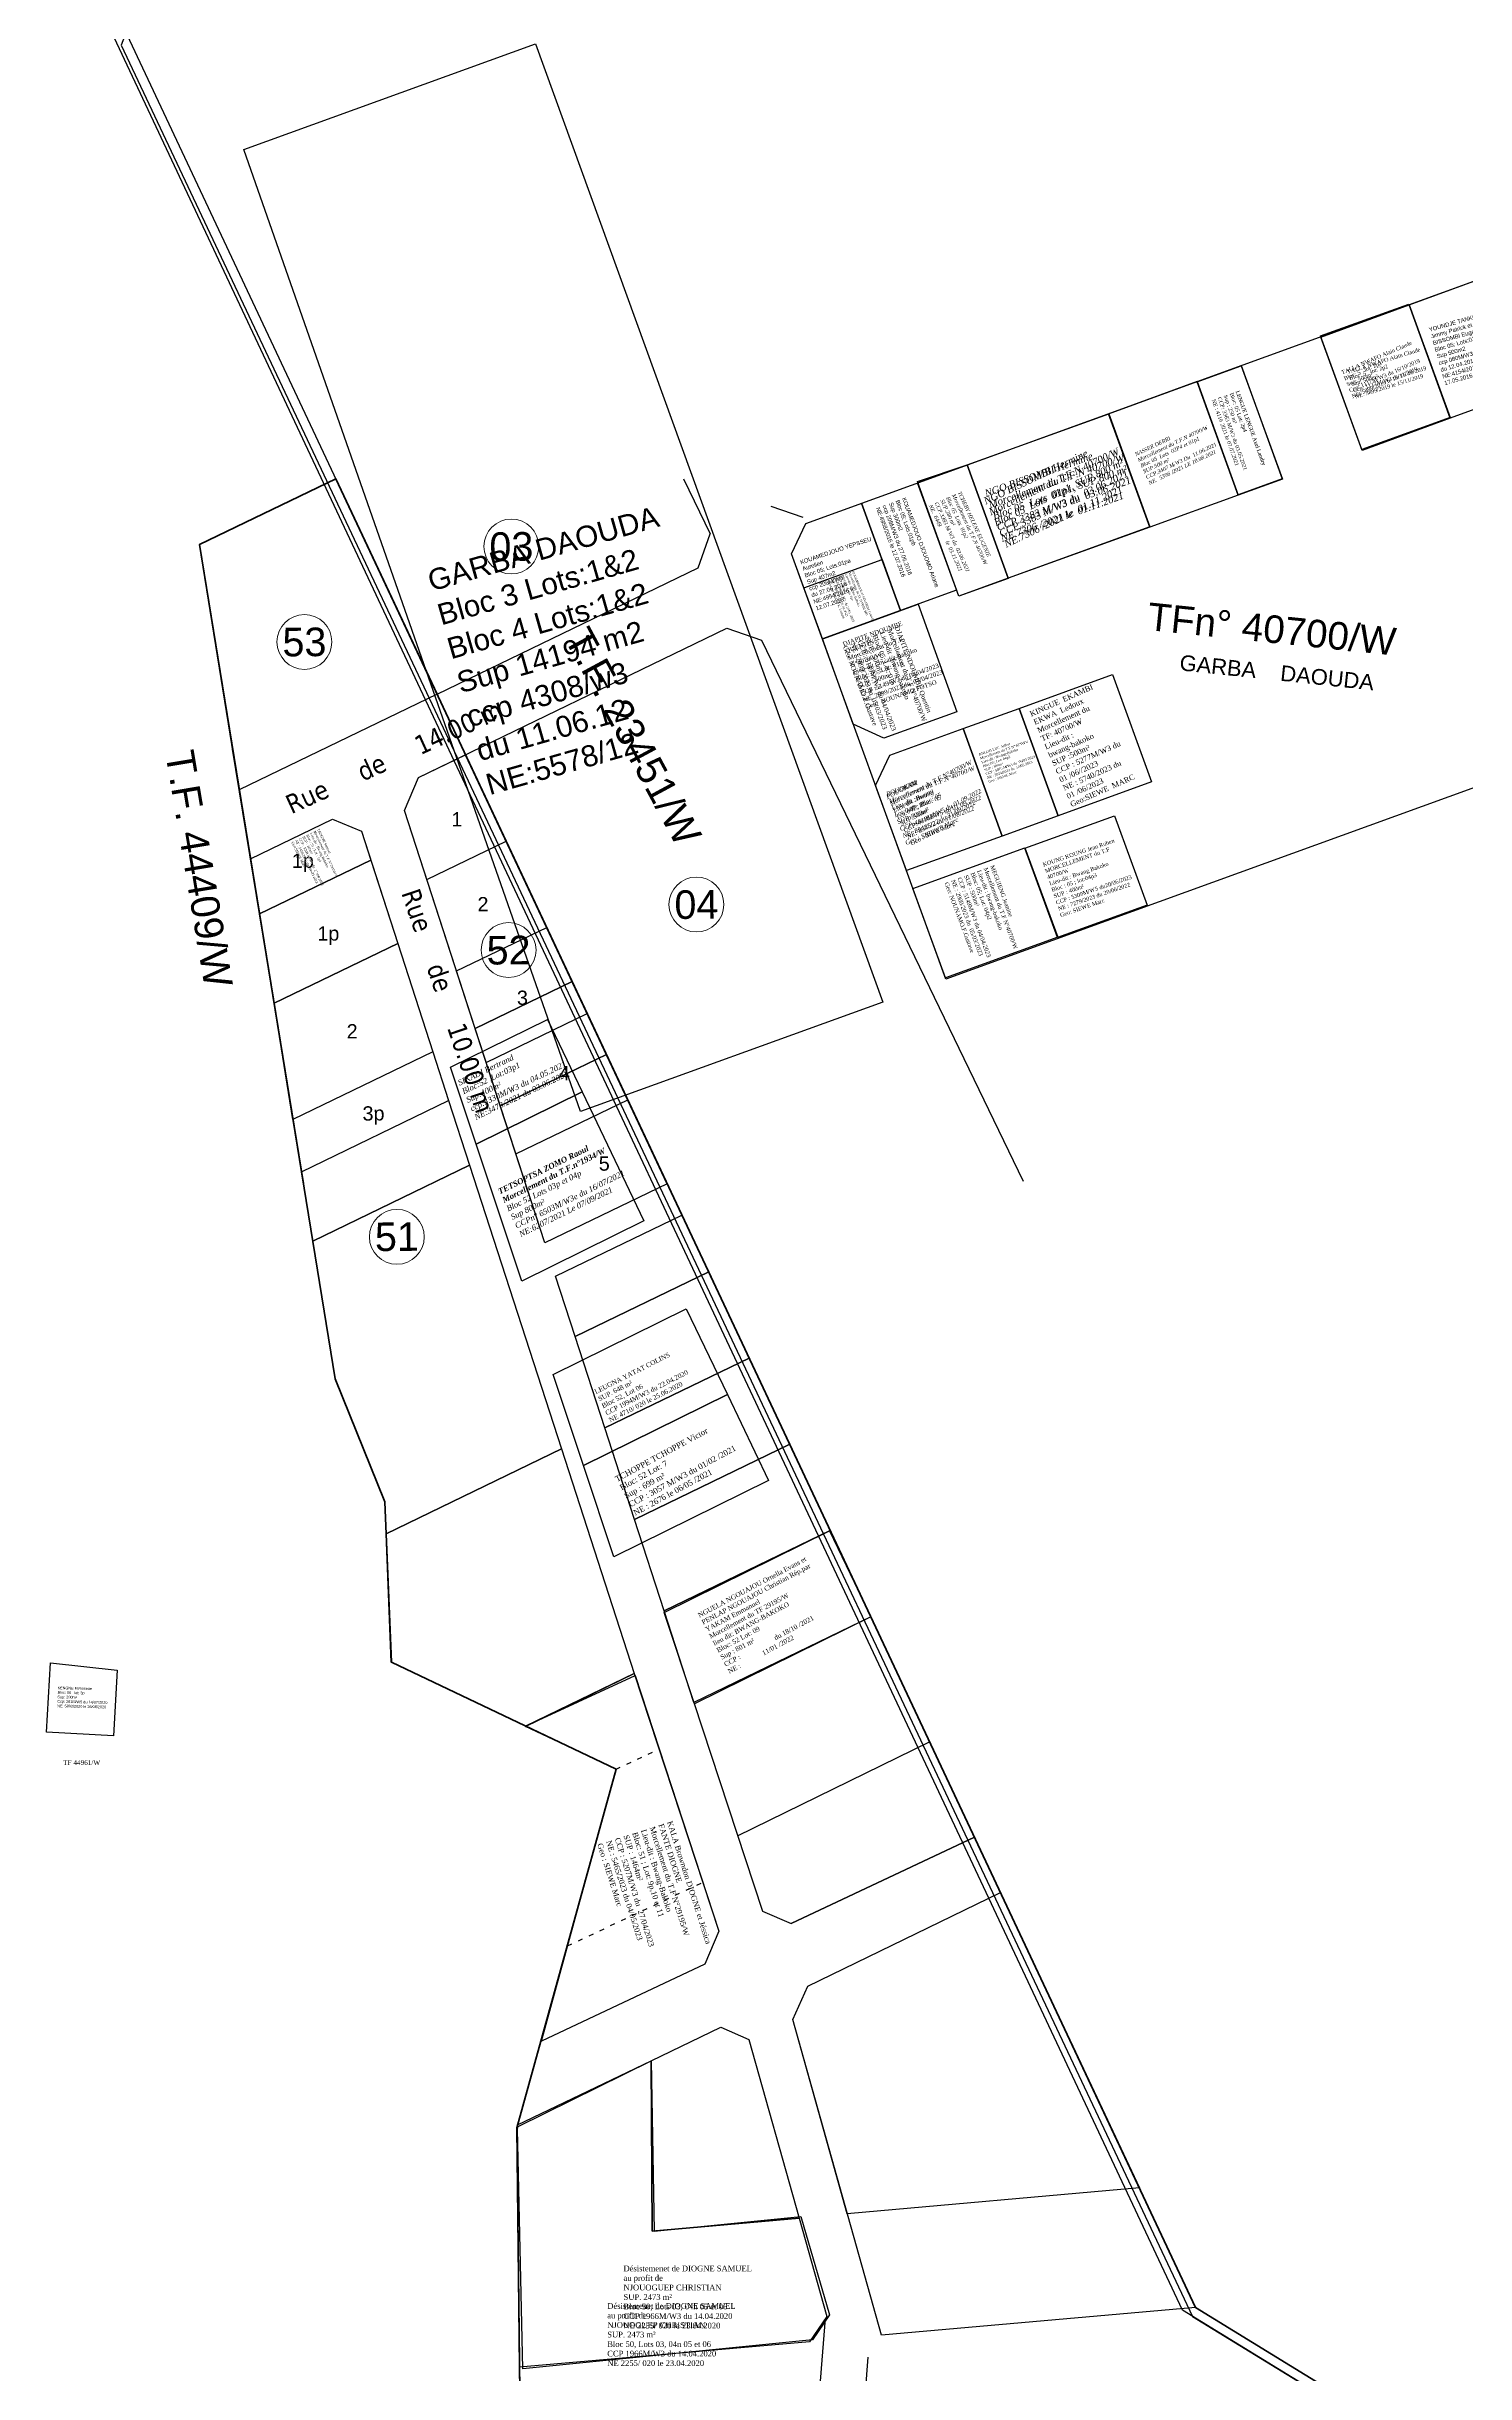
# Model space of a CAD drawing. Header units: millimetres. Extents: x 590121 to 927379, y 438565 to 1441738.
# Drawn here: x 591488 to 591785.9, y 440041.4 to 440530 of the extents above; entities that cross this region are included whole.
import ezdxf
from ezdxf.enums import TextEntityAlignment as Align

# ---------------------------------------------------------------- set-up
doc = ezdxf.new("R2010")
doc.units = ezdxf.units.MM
doc.header["$LTSCALE"] = 10
doc.linetypes.add('VOIE5', pattern=[0.25, 0.1, -0.15])
for name, color, linetype in [('chef027001120', 7, 'Continuous'), ('end maj 26 02 2021', 30, 'Continuous'), ('juillet 2022', 7, 'Continuous'), ('MAJ AOUT 2021', 7, 'Continuous'), ('MAJ AVRIL 2021', 7, 'Continuous'), ('MAJ JAN 2022', 12, 'Continuous'), ('MAJ JUILLET 2021', 7, 'Continuous'), ('MAJ NOV 2021', 7, 'Continuous'), ('MAJ OCT 2021', 7, 'Continuous'), ('MAJ SEP 2021', 6, 'Continuous')]:
    doc.layers.add(name, color=color, linetype=linetype)
doc.layers.add('MAJ APRES LE 13.01.2023', color=222, linetype='Continuous', lineweight=30)
doc.layers.add('Numérotation', color=6, linetype='Continuous', lineweight=9)
doc.styles.add('Arial 1.0', font='arial.ttf', dxfattribs={"width": 0.99, "height": 0.5})
doc.styles.add('Arial 1.5', font='arial.ttf', dxfattribs={"width": 0.99, "height": 3})
doc.styles.add('Arial 2.0', font='arial.ttf', dxfattribs={"width": 0.99, "height": 2})
doc.styles.add('RomanS', font='romans.shx')
doc.styles.get("Standard").update_dxf_attribs({"font": 'arial.ttf'})
doc.styles.add('Times 1.0', font='times.ttf', dxfattribs={"width": 0.99, "height": 1})

msp = doc.modelspace()

# ---------------------------------------------------------------- linework, layer by layer
for p, q in [((591569.13, 440318.91), (591572.45, 440308.66)), ((591673.43, 440174.01), (591661.08, 440200.29)), ((591633.12, 440154.29), (591673.43, 440174.01)), ((591673.43, 440174.01), (591682.84, 440154)), ((591644.39, 440135.88), (591682.84, 440154)), ((591682.84, 440154), (591644.39, 440135.88)), ((591651.49, 440052.95), (591648.55, 440016.22)), ((591660.49, 440044.84), (591657.55, 440007.99))]:
    msp.add_line(p, q)
at = {"color": 7}
for p, q in [((591623.91, 440182.3), (591638.32, 440138.49)), ((591638.32, 440138.49), (591644.39, 440135.88))]:
    msp.add_line(p, q, dxfattribs=at)
at = {"color": 7, "linetype": 'VOIE5'}
for p, q in [((591607.59, 440168.25), (591616.64, 440172.52)), ((591597.42, 440131.16), (591625.81, 440144.54))]:
    msp.add_line(p, q, dxfattribs=at)
at = {"lineweight": 30}
msp.add_line((591594.64, 440121.49), (591586.75, 440093), dxfattribs=at)
at = {"flags": 128}
for points in [[(591949.37, 439917.83), (591726.55, 440054.65), (591502.23, 440531.87), (591651.73, 440919.94), (591785.08, 441139.12), (591749.37, 441478.9), (591540.58, 441918.29), (591882.02, 441760.22)], [(591949.37, 439917.83), (591726.55, 440054.65), (591502.23, 440531.87), (591651.73, 440919.94), (591785.08, 441139.12), (591749.37, 441478.9), (591540.58, 441918.29), (591882.02, 441760.22)], [(591949.37, 439917.83), (591726.55, 440054.65), (591502.23, 440531.87), (591651.73, 440919.94), (591785.08, 441139.12), (591749.37, 441478.9), (591540.58, 441918.29), (591882.02, 441760.22)], [(591952.09, 439918.41), (591729.27, 440055.23), (591504.95, 440532.45), (591654.45, 440920.52), (591787.8, 441139.7), (591752.09, 441479.48), (591543.3, 441918.87), (591884.74, 441760.8)], [(591952.09, 439918.41), (591729.27, 440055.23), (591504.95, 440532.45), (591654.45, 440920.52), (591787.8, 441139.7), (591752.09, 441479.48), (591543.3, 441918.87), (591884.74, 441760.8)], [(591952.09, 439918.41), (591729.27, 440055.23), (591504.95, 440532.45), (591654.45, 440920.52), (591787.8, 441139.7), (591752.09, 441479.48), (591543.3, 441918.87), (591884.74, 441760.8)], [(591688.66, 440364.21), (591680.46, 440386.78)]]:
    msp.add_lwpolyline(points, dxfattribs=at)
at = {"color": 150, "flags": 128}
msp.add_lwpolyline([(591729.58, 440459.63), (591738.2, 440435.82), (591719.65, 440429.09), (591711.02, 440452.9)], close=True, dxfattribs=at)
msp.add_lwpolyline([(591729.58, 440459.63), (591738.2, 440435.82), (591719.65, 440429.09), (591711.02, 440452.9)], close=True, dxfattribs=at)
at = {"color": 7, "lineweight": 50, "flags": 128}
msp.add_lwpolyline([(591875.86, 438615.06), (591690.87, 438659.74), (591635.86, 438937.76), (591620.33, 439176.65), (591655.82, 439353.81), (591662.77, 439482.94), (591515.43, 439459.33), (591532.49, 439537.63), (591555.07, 439682.48), (591567.28, 439739.87), (591588.89, 439908.63), (591586.75, 440093), (591607.59, 440168.25), (591560.45, 440190.74), (591559.06, 440224.44), (591548.63, 440250.21), (591520.11, 440425.43), (591548.77, 440439.22), (591729.27, 440055.23), (591952.09, 439918.41)], dxfattribs=at)
at = {"flags": 128}
for points in [[(591671.02, 440412.9), (591679.12, 440390.32), (591663.8, 440384.74), (591657.4, 440387.73), (591650.91, 440405.59)], [(591680.46, 440386.78), (591688.66, 440364.21), (591668.58, 440356.95), (591662.09, 440374.81), (591665.08, 440381.21)], [(591611.59, 440187.95), (591629.18, 440134.26), (591626.24, 440127.32), (591591.93, 440111.15), (591607.59, 440168.26), (591588.56, 440177.28)]]:
    msp.add_lwpolyline(points, close=True, dxfattribs=at)
at = {"color": 7, "flags": 128}
msp.add_lwpolyline([(591680.46, 440386.78), (591688.66, 440364.21), (591668.58, 440356.95), (591662.09, 440374.81), (591665.08, 440381.21), (591680.46, 440386.78)], dxfattribs=at)
msp.add_lwpolyline([(591680.46, 440386.78), (591688.66, 440364.21), (591668.58, 440356.95), (591662.09, 440374.81), (591665.08, 440381.21)], close=True, dxfattribs=at)
at = {"color": 7, "lineweight": 9}
for centre in [(591585.62, 440425.02), (591542.17, 440404.97), (591624.47, 440349.84), (591585.03, 440340.27), (591561.58, 440280.05)]:
    msp.add_circle(centre, 5.76, dxfattribs=at)
at = {"layer": 'end maj 26 02 2021', "color": 7, "linetype": 'ByBlock', "lineweight": -3, "ltscale": 0.0014}
for p, q in [((591520.11, 440425.43), (591548.77, 440439.22)), ((591548.77, 440439.22), (591570.03, 440393.99)), ((591548.77, 440439.22), (591570.03, 440393.99)), ((591624.84, 440420.52), (591627.33, 440427.69)), ((591528.5, 440373.89), (591520.11, 440425.43)), ((591566.13, 440376.52), (591630.89, 440407.89)), ((591570.03, 440393.99), (591528.5, 440373.89)), ((591566.13, 440376.52), (591576, 440381.3)), ((591576, 440381.3), (591598.4, 440333.64)), ((591576, 440381.3), (591598.4, 440333.64)), ((591563.17, 440369.59), (591566.13, 440376.52)), ((591563.17, 440369.59), (591566.13, 440376.52)), ((591530.85, 440359.44), (591548.08, 440367.78)), ((591578.02, 440323.78), (591563.17, 440369.59)), ((591567.87, 440355.07), (591584.54, 440363.13)), ((591574.1, 440335.88), (591593.04, 440345.04)), ((591580.32, 440316.68), (591601.54, 440326.95)), ((591586.54, 440297.49), (591610.05, 440308.86)), ((591576.84, 440295.12), (591543.91, 440279.18)), ((591541.95, 440291.24), (591541.55, 440293.71))]:
    msp.add_line(p, q, dxfattribs=at)
at = {"layer": 'end maj 26 02 2021', "color": 7, "linetype": 'ByBlock', "ltscale": 0.0014}
for p, q in [((591548.77, 440439.22), (591520.11, 440425.43)), ((591548.77, 440439.22), (591520.11, 440425.43)), ((591570.03, 440393.99), (591548.76, 440439.24)), ((591548.77, 440439.22), (591548.77, 440439.22)), ((591548.77, 440439.22), (591729.27, 440055.23)), ((591621.74, 440439.24), (591627.33, 440427.69)), ((591548.63, 440250.21), (591520.11, 440425.43)), ((591520.11, 440425.43), (591524.93, 440395.8)), ((591638.12, 440405.37), (591693.09, 440291.74)), ((591535.79, 440329.09), (591527.1, 440382.48)), ((591618.34, 440291.22), (591576, 440381.3)), ((591548.08, 440367.78), (591554.13, 440365.21)), ((591554.13, 440365.21), (591561.76, 440341.66)), ((591532.73, 440347.89), (591556.08, 440359.18)), ((591532.73, 440347.89), (591556.08, 440359.18)), ((591556.08, 440359.18), (591561.76, 440341.66)), ((591535.79, 440329.09), (591532.73, 440347.89)), ((591561.76, 440341.66), (591535.79, 440329.09)), ((591561.76, 440341.66), (591535.79, 440329.09)), ((591535.79, 440329.09), (591561.76, 440341.65)), ((591561.76, 440341.65), (591569.13, 440318.91)), ((591539.76, 440304.7), (591535.79, 440329.09)), ((591569.13, 440318.91), (591539.76, 440304.7)), ((591559.06, 440224.44), (591548.63, 440250.21)), ((591560.45, 440190.74), (591559.06, 440224.44)), ((591607.59, 440168.25), (591560.45, 440190.74)), ((591586.75, 440093), (591607.59, 440168.25)), ((591588.89, 439908.63), (591586.75, 440093))]:
    msp.add_line(p, q, dxfattribs=at)
at = {"layer": 'end maj 26 02 2021', "color": 7, "linetype": 'ByBlock'}
for p, q in [((591548.76, 440439.24), (591570.03, 440393.99)), ((591548.77, 440439.22), (591570.03, 440393.99)), ((591640.11, 440433.46), (591646.79, 440431.14)), ((591624.84, 440420.52), (591627.33, 440427.69)), ((591541.95, 440291.24), (591520.11, 440425.43)), ((591570.03, 440393.99), (591624.84, 440420.52)), ((591630.89, 440407.89), (591638.12, 440405.37)), ((591576, 440381.3), (591618.34, 440291.22)), ((591576, 440381.3), (591610.16, 440308.63)), ((591610.16, 440308.63), (591618.34, 440291.22)), ((591586.75, 440093), (591607.59, 440168.25)), ((591586.75, 440093), (591607.59, 440168.25))]:
    msp.add_line(p, q, dxfattribs=at)
at = {"layer": 'end maj 26 02 2021', "color": 7, "linetype": 'ByBlock', "lineweight": 50, "ltscale": 0.0014}
for p, q in [((591570.03, 440393.99), (591548.76, 440439.24)), ((591618.34, 440291.22), (591576, 440381.3))]:
    msp.add_line(p, q, dxfattribs=at)
at = {"layer": 'end maj 26 02 2021', "color": 150}
for p, q in [((591488.03, 440176.04), (591488.83, 440190.6)), ((591488.03, 440176.04), (591488.83, 440190.6)), ((591488.83, 440190.6), (591502.85, 440189.07)), ((591488.83, 440190.6), (591502.85, 440189.07))]:
    msp.add_line(p, q, dxfattribs=at)
at = {"layer": 'end maj 26 02 2021'}
for p, q in [((591502.85, 440189.07), (591502.09, 440175.27)), ((591502.85, 440189.07), (591502.09, 440175.27)), ((591502.09, 440175.27), (591488.03, 440176.04)), ((591502.09, 440175.27), (591488.03, 440176.04))]:
    msp.add_line(p, q, dxfattribs=at)
at = {"layer": 'end maj 26 02 2021', "linetype": 'ByBlock', "ltscale": 0.0014, "flags": 128}
for points in [[(591590.71, 440530.58), (591663.6, 440329.36), (591600.1, 440306.4), (591529.47, 440508.38)], [(591556.08, 440359.18), (591561.76, 440341.66), (591535.79, 440329.09), (591532.73, 440347.89)], [(591561.76, 440341.65), (591569.13, 440318.91), (591539.76, 440304.7), (591535.79, 440329.09)], [(591576.84, 440295.12), (591596.15, 440235.53), (591559.34, 440217.71), (591559.06, 440224.43), (591548.63, 440250.21), (591543.91, 440279.18)], [(591596.15, 440235.53), (591611.43, 440188.37), (591588.58, 440177.32), (591560.38, 440190.77), (591559.34, 440217.71)], [(591629.63, 440114.13), (591635.49, 440111.49), (591646.01, 440074.01), (591615.19, 440071.29), (591614.94, 440107.07)], [(591614.94, 440107.07), (591615.19, 440071.29), (591646.01, 440074.01), (591651.82, 440053.32), (591648.19, 440048.06), (591587.33, 440042.68), (591586.75, 440093), (591586.91, 440093.58)]]:
    msp.add_lwpolyline(points, close=True, dxfattribs=at)
at = {"layer": 'end maj 26 02 2021', "color": 3, "linetype": 'ByBlock', "lineweight": -3, "ltscale": 0.0014, "flags": 128}
for points in [[(591788.45, 440480.98), (591794.85, 440477.97), (591827.22, 440388.66), (591676.8, 440334.16), (591644.44, 440423.46), (591647.43, 440429.86)], [(591548.77, 440439.22), (591570.03, 440393.99), (591528.5, 440373.89), (591520.11, 440425.43)], [(591688.31, 440142.37), (591729.27, 440055.23), (591663.31, 440049.4), (591644.69, 440115.69), (591647.84, 440122.69)]]:
    msp.add_lwpolyline(points, close=True, dxfattribs=at)
at = {"layer": 'end maj 26 02 2021', "color": 150, "linetype": 'ByBlock', "lineweight": -3, "ltscale": 0.0014, "flags": 128}
for points in [[(591788.45, 440480.98), (591794.85, 440477.97), (591801.78, 440458.88), (591782.75, 440451.98), (591774.12, 440475.79)], [(591627.05, 440272.68), (591635.55, 440254.59), (591605.23, 440239.92), (591599.01, 440259.11)], [(591688.31, 440142.37), (591717.47, 440080.34), (591656.14, 440074.91), (591644.69, 440115.69), (591647.84, 440122.69)], [(591614.94, 440107.07), (591615.19, 440071.3), (591646.01, 440074.01), (591651.82, 440053.32), (591648.19, 440048.06), (591587.33, 440042.68), (591586.75, 440093), (591586.91, 440093.58)]]:
    msp.add_lwpolyline(points, close=True, dxfattribs=at)
at = {"layer": 'end maj 26 02 2021', "color": 150}
for points in [[(591774.07, 440475.93), (591782.7, 440452.12), (591764.14, 440445.4), (591755.51, 440469.22)], [(591774.12, 440475.79), (591782.75, 440451.98), (591764.22, 440445.18), (591755.58, 440469)], [(591774.12, 440475.79), (591782.75, 440451.98), (591764.22, 440445.18), (591755.58, 440469)], [(591488.83, 440190.6), (591502.85, 440189.07), (591502.09, 440175.27), (591488.03, 440176.04)], [(591488.83, 440190.6), (591502.85, 440189.07), (591502.09, 440175.27), (591488.03, 440176.04)]]:
    msp.add_lwpolyline(points, close=True, dxfattribs=at)
at = {"layer": 'end maj 26 02 2021', "color": 7, "linetype": 'ByBlock', "flags": 128}
msp.add_lwpolyline([(591541.95, 440291.24), (591520.11, 440425.43), (591548.77, 440439.22)], dxfattribs=at)
msp.add_lwpolyline([(591541.95, 440291.24), (591520.11, 440425.43), (591548.77, 440439.22)], dxfattribs=at)
at = {"layer": 'end maj 26 02 2021', "color": 7, "linetype": 'ByBlock', "lineweight": 50, "ltscale": 0.0014, "flags": 128}
for points in [[(591541.95, 440291.24), (591520.11, 440425.43), (591548.77, 440439.22), (591548.77, 440439.22), (591570.03, 440393.99)], [(591576, 440381.3), (591618.34, 440291.22)]]:
    msp.add_lwpolyline(points, dxfattribs=at)
at = {"layer": 'end maj 26 02 2021', "color": 150, "linetype": 'ByBlock', "lineweight": -3, "ltscale": 0.0014, "flags": 128}
for points in [[(591670.91, 440438.37), (591679.1, 440415.81), (591667.34, 440411.55), (591659.16, 440434.11)], [(591659.16, 440434.11), (591667.34, 440411.55), (591650.91, 440405.59), (591644.44, 440423.46)]]:
    msp.add_lwpolyline(points, dxfattribs=at)
at = {"layer": 'end maj 26 02 2021', "linetype": 'ByBlock', "lineweight": -3, "ltscale": 0.0014, "flags": 128}
for points in [[(591576, 440381.3), (591598.4, 440333.64), (591578.02, 440323.78), (591563.17, 440369.59), (591566.13, 440376.52)], [(591598.4, 440333.64), (591618.34, 440291.22), (591592.61, 440278.78), (591578.02, 440323.78)], [(591572.45, 440308.66), (591576.84, 440295.12), (591543.91, 440279.18), (591541.55, 440293.71)], [(591644.06, 440236.49), (591652.58, 440218.39), (591617.69, 440201.51), (591611.46, 440220.72)]]:
    msp.add_lwpolyline(points, close=True, dxfattribs=at)
at = {"layer": 'end maj 26 02 2021', "color": 7, "linetype": 'ByBlock', "ltscale": 0.0014, "flags": 128}
msp.add_lwpolyline([(591561.76, 440341.65), (591569.13, 440318.91), (591539.76, 440304.7), (591535.79, 440329.09)], close=True, dxfattribs=at)
at = {"layer": 'end maj 26 02 2021', "color": 5, "linetype": 'ByBlock', "ltscale": 0.0014, "flags": 128}
msp.add_lwpolyline([(591621.44, 440284.62), (591627.05, 440272.68), (591599.01, 440259.11), (591594.9, 440271.78)], close=True, dxfattribs=at)
at = {"layer": 'end maj 26 02 2021', "color": 150, "lineweight": -3, "flags": 128}
for points in [[(591622.32, 440264.96), (591630.97, 440246.94), (591600.77, 440232.02), (591594.39, 440251.17)], [(591622.32, 440264.96), (591630.97, 440246.94), (591600.77, 440232.02), (591594.39, 440251.17)], [(591614.94, 440107.07), (591615.57, 440071.29), (591646.36, 440074.34), (591652.39, 440053.72), (591648.82, 440048.42), (591588.02, 440042.39), (591586.9, 440092.69), (591587.05, 440093.28)], [(591614.94, 440107.07), (591615.57, 440071.29), (591646.36, 440074.34), (591652.39, 440053.72), (591648.82, 440048.42), (591588.02, 440042.39), (591586.9, 440092.69), (591587.05, 440093.28)]]:
    msp.add_lwpolyline(points, close=True, dxfattribs=at)
at = {"layer": 'MAJ AOUT 2021', "lineweight": -3, "flags": 128}
msp.add_lwpolyline([(591729.59, 440459.63), (591711.03, 440452.9)], dxfattribs=at)
msp.add_lwpolyline([(591729.59, 440459.63), (591711.03, 440452.9)], dxfattribs=at)
at = {"layer": 'MAJ APRES LE 13.01.2023', "flags": 128}
msp.add_lwpolyline([(591996.36, 441714.97), (591540.46, 441916.74), (591749.76, 441477.59), (591785.86, 441137.85), (591652.77, 440918.52), (591503.72, 440530.28), (591728.59, 440053.32), (591951.57, 439916.75)], dxfattribs=at)
for points in [[(591663.44, 440422.29), (591667.35, 440411.53), (591650.92, 440405.58), (591647.02, 440416.34)], [(591711.79, 440398.15), (591720, 440375.58), (591700.41, 440368.48), (591692.21, 440391.03)], [(591692.2, 440391.03), (591700.41, 440368.46), (591688.66, 440364.21), (591680.46, 440386.78)], [(591693.43, 440361.72), (591700.33, 440342.97), (591676.76, 440334.41), (591669.94, 440353.19)]]:
    msp.add_lwpolyline(points, close=True, dxfattribs=at)
at = {"layer": 'MAJ APRES LE 13.01.2023', "color": 232, "lineweight": 30, "flags": 128}
for points in [[(591671.02, 440412.9), (591679.12, 440390.32), (591663.8, 440384.74), (591657.4, 440387.73), (591650.91, 440405.59)], [(591548.08, 440367.78), (591554.13, 440365.21), (591556.08, 440359.18), (591532.73, 440347.89), (591530.85, 440359.44)], [(591712.26, 440368.49), (591719.08, 440349.7), (591700.28, 440342.9), (591693.45, 440361.69)], [(591611.43, 440188.37), (591629.18, 440134.26), (591626.24, 440127.32), (591591.93, 440111.14), (591607.59, 440168.25), (591588.56, 440177.27)]]:
    msp.add_lwpolyline(points, close=True, dxfattribs=at)
at = {"layer": 'MAJ AVRIL 2021', "color": 7}
for p, q in [((591583.27, 440307.58), (591563.17, 440369.59)), ((591598.4, 440333.64), (591605.58, 440318.37)), ((591605.58, 440318.37), (591618.33, 440291.24))]:
    msp.add_line(p, q, dxfattribs=at)
at = {"layer": 'MAJ AVRIL 2021', "color": 150, "flags": 128}
for points in [[(591598.4, 440333.64), (591605.58, 440318.37), (591583.27, 440307.58), (591578.02, 440323.78)], [(591593.17, 440325.68), (591600.47, 440310.47), (591578.26, 440299.5), (591572.87, 440315.65)], [(591593.17, 440325.68), (591600.47, 440310.47), (591578.26, 440299.5), (591572.87, 440315.65)]]:
    msp.add_lwpolyline(points, close=True, dxfattribs=at)
msp.add_lwpolyline([(591605.58, 440318.37), (591618.34, 440291.22), (591592.61, 440278.78), (591583.27, 440307.58)], dxfattribs=at)
at = {"layer": 'MAJ AVRIL 2021', "color": 7, "flags": 128}
for points in [[(591605.58, 440318.37), (591618.34, 440291.22), (591618.34, 440291.22)], [(591588.57, 440291.24), (591583.27, 440307.58)]]:
    msp.add_lwpolyline(points, dxfattribs=at)
at = {"layer": 'MAJ AVRIL 2021', "flags": 128}
for points in [[(591635.55, 440254.59), (591644.07, 440236.49), (591611.46, 440220.72), (591605.23, 440239.92)], [(591630.97, 440246.94), (591639.62, 440228.9), (591607.13, 440212.89), (591600.76, 440232.05)], [(591630.97, 440246.94), (591639.62, 440228.9), (591607.13, 440212.89), (591600.76, 440232.05)]]:
    msp.add_lwpolyline(points, close=True, dxfattribs=at)
at = {"layer": 'MAJ JAN 2022', "lineweight": -3, "ltscale": 0.0014, "flags": 128}
msp.add_lwpolyline([(591652.58, 440218.39), (591661.08, 440200.29), (591623.91, 440182.3), (591617.69, 440201.51)], close=True, dxfattribs=at)
at = {"layer": 'MAJ JAN 2022', "lineweight": -3, "flags": 128}
msp.add_lwpolyline([(591652.42, 440218.32), (591661.08, 440200.29), (591624.08, 440182.01), (591617.69, 440201.16)], close=True, dxfattribs=at)
msp.add_lwpolyline([(591652.42, 440218.32), (591661.08, 440200.29), (591624.08, 440182.01), (591617.69, 440201.16)], close=True, dxfattribs=at)
at = {"layer": 'MAJ JUILLET 2021', "flags": 128}
for points in [[(591738.86, 440463), (591747.48, 440439.2), (591738.2, 440435.84), (591729.58, 440459.64)], [(591738.86, 440462.98), (591747.49, 440439.18), (591738.21, 440435.82), (591729.58, 440459.62)], [(591738.86, 440462.98), (591747.49, 440439.18), (591738.21, 440435.82), (591729.58, 440459.62)]]:
    msp.add_lwpolyline(points, close=True, dxfattribs=at)
at = {"layer": 'MAJ NOV 2021', "lineweight": -3}
msp.add_line((591681.32, 440442.13), (591689.95, 440418.32), dxfattribs=at)
msp.add_line((591681.32, 440442.13), (591689.95, 440418.32), dxfattribs=at)
at = {"layer": 'MAJ NOV 2021', "lineweight": -3, "flags": 128}
msp.add_lwpolyline([(591681.32, 440442.13), (591689.95, 440418.32), (591679.53, 440414.59), (591670.91, 440438.67)], close=True, dxfattribs=at)
msp.add_lwpolyline([(591681.32, 440442.13), (591689.95, 440418.32), (591679.53, 440414.59), (591670.91, 440438.67)], close=True, dxfattribs=at)
at = {"layer": 'MAJ NOV 2021', "linetype": 'ByBlock', "lineweight": -3, "ltscale": 0.0014, "flags": 128}
msp.add_lwpolyline([(591681.33, 440442.13), (591689.93, 440418.35), (591679.55, 440414.59), (591670.92, 440438.37)], close=True, dxfattribs=at)
at = {"layer": 'MAJ OCT 2021', "color": 2, "lineweight": -3, "flags": 128}
msp.add_lwpolyline([(591711.03, 440452.9), (591719.66, 440429.09), (591689.94, 440418.34), (591681.32, 440442.13)], close=True, dxfattribs=at)
msp.add_lwpolyline([(591711.03, 440452.9), (591719.66, 440429.09), (591689.94, 440418.34), (591681.32, 440442.13)], close=True, dxfattribs=at)
at = {"layer": 'MAJ OCT 2021', "linetype": 'ByBlock', "lineweight": -3, "ltscale": 0.0014, "flags": 128}
msp.add_lwpolyline([(591711.03, 440452.9), (591719.65, 440429.11), (591689.93, 440418.35), (591681.32, 440442.14)], close=True, dxfattribs=at)
at = {"layer": 'MAJ OCT 2021', "lineweight": -3, "flags": 128}
msp.add_lwpolyline([(591681.32, 440442.13), (591689.95, 440418.32), (591679.53, 440414.58), (591670.91, 440438.67)], close=True, dxfattribs=at)
msp.add_lwpolyline([(591681.32, 440442.13), (591689.95, 440418.32), (591679.53, 440414.58), (591670.91, 440438.67)], close=True, dxfattribs=at)
at = {"layer": 'MAJ SEP 2021', "color": 150, "flags": 128}
for points in [[(591605.58, 440318.37), (591618.34, 440291.22), (591592.61, 440278.78), (591583.27, 440307.58)], [(591600.47, 440310.47), (591613.46, 440283.43), (591587.83, 440270.78), (591578.26, 440299.5)], [(591600.47, 440310.47), (591613.46, 440283.43), (591587.83, 440270.78), (591578.26, 440299.5)]]:
    msp.add_lwpolyline(points, close=True, dxfattribs=at)

# ---------------------------------------------------------------- texts
at = {"color": 7, "attachment_point": 1}
for s, insert, char_height, width, rotation in [('{\\fTimes New Roman|b0|i1|c0|p18;NGO BISSOMBI Hermine \\P\\C1;Morcellement du T.F.N 40700/W\\P\\C7;Bloc 05  Lots  01p1, SUP.800 m²\\PCCP.3383 M/W3 du  03.06.2021\\PNE.7306 /2021 le  01.11.2021}', (591684.57, 440435.12), 1.5, 68.2063, 25.5097), ('{\\fTimes New Roman|b0|i1|c0|p18;NGO BISSOMBI Hermine \\P\\C1;Morcellement du T.F.N 40700/W\\P\\C7;Bloc 05  Lots  01p1, SUP.800 m²\\PCCP.3383 M/W3 du  03.06.2021\\PNE.7306 /2021 le  01.11.2021}', (591684.57, 440435.12), 1.5, 68.2063, 25.5097), ('{\\fTimes New Roman|b0|i1|c0|p18;NASSER DERRI \\P\\C1;Morcellement du T.F.N 40700/W\\P\\C7;Bloc 05  Lots  02P4 et 01p1\\PSUP.500 m²\\PCCP.3407 M/W3 Du  11.06.2021\\PNE.  5396 /2021 LE 10.08.2021}', (591716.41, 440444.68), 0.8, 50.5232, 25.5097), ('{\\fTimes New Roman|b0|i1|c0|p18;NASSER DERRI \\P\\C1;Morcellement du T.F.N 40700/W\\P\\C7;Bloc 05  Lots  02P4 et 01p1\\PSUP.500 m²\\PCCP.3407 M/W3 Du  11.06.2021\\PNE.  5396 /2021 LE 10.08.2021}', (591716.41, 440444.68), 0.8, 50.5232, 25.5097), ('{\\fTimes New Roman|b0|i1|c0|p18;NGO BISSOMBI Hermine \\P\\C1;Morcellement du T.F.N 40700/W\\P\\C7;Bloc 05  Lots  01p1, SUP.800 m²\\PCCP.3383 M/W3 du  03.06.2021\\PNE.7306 /2021 le  01.11.2021}', (591684.81, 440436.8), 1.5, 68.2063, 19.6057), ('{\\fTimes New Roman|b0|i1|c0|p18;TCHEBY HELENE EUGENIE \\P\\C1;Morcellement du T.F.N 40700/W\\P\\C7;Bloc 05  Lots  01p2\\PSUP.280 m²\\PCCP.3383 M/W3 du  03.06.2021\\PNE.  6449 /2021 le  03.11.2021}', (591680.02, 440436.7), 0.8, 50.5232, 294.7796), ('{\\fTimes New Roman|b0|i1|c0|p18;TCHEBY HELENE EUGENIE \\P\\C1;Morcellement du T.F.N 40700/W\\P\\C7;Bloc 05  Lots  01p2\\PSUP.280 m²\\PCCP.3383 M/W3 du  03.06.2021\\PNE.  6449 /2021 le  03.11.2021}', (591680.02, 440436.7), 0.8, 50.5232, 294.7796)]:
    msp.add_mtext(s, dxfattribs=dict(at, insert=insert, char_height=char_height, width=width, rotation=rotation))
at = {"color": 3, "insert": (591655.08, 440404.9), "char_height": 0.9337, "width": 17.9837, "attachment_point": 1, "rotation": 19.7525}
msp.add_mtext('{\\fTimes New Roman|b0|i0|c0|p18;DJAPITE NDOUMBE  QUENTIN\\P\\C1;Morcellement du T.F N°40700/W     \\P\\C256;Lieu-dit : bwang-bakoko\\PBloc: 05; Lot: 01p\\PSUP : 500m²\\PCCP :5149/W3 du 04/04/2023 \\PNE. 2899/2023 du  04/04/2023\\P\\C1;Geo:  NOUNAMO FOTSO}', dxfattribs=at)
at = {"color": 7, "lineweight": 9, "char_height": 4, "width": 354.2191, "attachment_point": 1, "style": 'Arial 1.0'}
for s, insert, rotation in [('{\\fTahoma|b0|i0|c0|p34;Rue     de     14.00 m}', (591537.77, 440372.41), 24.5979), ('{\\fTahoma|b0|i0|c0|p34;Rue     de     10.00 m}', (591566.27, 440353.55), 288.765)]:
    msp.add_mtext(s, dxfattribs=dict(at, insert=insert, rotation=rotation))
at = {"layer": 'chef027001120', "linetype": 'ByBlock', "insert": (591574.23, 440312.87), "char_height": 1.2, "width": 150.7089, "attachment_point": 1, "rotation": 25.5957, "style": 'RomanS'}
msp.add_mtext('{\\fTimes New Roman|b0|i1|c0|p18;\\C7;SIKADI Bertrand\\PBloc:52 ,Lot:03p1\\PSup:400m²\\Pccp:3330M/W3 du 04.05.2021\\PNE:3478/2021 du 03.06.2021}', dxfattribs=at)
msp.add_mtext('{\\fTimes New Roman|b0|i1|c0|p18;\\C7;SIKADI Bertrand\\PBloc:52 ,Lot:03p1\\PSup:400m²\\Pccp:3330M/W3 du 04.05.2021\\PNE:3478/2021 du 03.06.2021}', dxfattribs=at)
at = {"layer": 'end maj 26 02 2021', "color": 1, "linetype": 'ByBlock'}
msp.add_text('TFn° 40700/W', height=5.8016, rotation=354.096, dxfattribs=at).set_placement((591718.95, 440407.5))
at = {"layer": 'end maj 26 02 2021', "color": 7, "linetype": 'ByBlock'}
msp.add_text('GARBA    DAOUDA', height=3.2991, rotation=354.096, dxfattribs=at).set_placement((591725.79, 440399.02))
at = {"layer": 'end maj 26 02 2021', "linetype": 'ByBlock', "ltscale": 0.0014, "attachment_point": 1}
for s, insert, char_height, width, rotation in [('{\\C7;YOUNDJE TANKOUE\\PJimmy Patrick et NGO \\PBISSOMBI Eugenie Oyguena\\PBloc 05; Lots:02p\\PSup 500m2\\Pccp 080M/W3\\Pdu 12.04.2016\\PNE:4154/2016 le \\P17.05.2016}', (591778.17, 440470.94), 0.875, 85.5, 15.916), ('{\\C7;GARBA DAOUDA\\PBloc 3 Lots:1&2\\PBloc 4 Lots:1&2\\PSup 14194 m2\\Pccp 4308/w3\\Pdu 11.06.12\\PNE:5578/12}', (591567.63, 440419.84), 4.4478, 85.49, 15.9173), ('{\\C7;KOUAMEDJOUO DJOUOMO Ariane  \\PBloc 05; Lots:01pb\\PSup 300m2\\Pccp 208M/W3 du 27.06.2016\\PNE:4958/2016 le 12.07.2016}', (591668.43, 440435.4), 0.875, 85.5, 290.5058), ('{\\C7;KOUAMEDJOUO YEPSSEU\\PAurelien \\PBloc 05; Lots:01pa\\PSup 407m2\\Pccp 206M/W3\\Pdu 27.06.2016\\PNE:4954/2016 le \\P12.07.2016}', (591646.15, 440422.09), 0.875, 85.5, 18.5544)]:
    msp.add_mtext(s, dxfattribs=dict(at, insert=insert, char_height=char_height, width=width, rotation=rotation))
at = {"layer": 'end maj 26 02 2021', "attachment_point": 1}
for s, width, heights, insert, char_height, rotation in [('{\\fTimes New Roman|b0|i0|c238|p18;TALLA NWAFO Alain Claude\\PBloc: 5   lot: 2p2\\PSup: 500m²\\PCcp: 1117M/W3 du 16/10/2019\\PNE: 5899/2019 le 15/11/2019}', 40.6015, [14.56], (591759.76, 440461.89), 0.821, 23.2785), ('{\\fTimes New Roman|b0|i0|c238|p18;TALLA NWAFO Alain Claude\\PBloc: 5   lot: 2p2\\PSup: 500m²\\PCcp: 1117M/W3 du 16/10/2019\\PNE: 5899/2019 le 15/11/2019}', 40.6015, [14.56], (591759.76, 440461.89), 0.821, 23.2785), ('{\\fTimes New Roman|b0|i0|c238|p18;TALLA NWAFO Alain Claude\\PBloc: 5   lot: 2p2\\PSup: 500m²\\PCcp: 1117M/W3 du 16/10/2019\\PNE: 5899/2019 le 15/11/2019}', 40.6015, [14.56], (591761, 440462.05), 0.821, 17.3745), ('{\\fArial|b0|i0|c186|p34;KENGNE Mimosette\\PBloc: 06   lot: 3p\\PSup: 200m²\\PCcp: 261M/W5 du 14/07/2020\\PNE: 5893/2020 le 26/08/2020}', 204.049, [76.87], (591490.37, 440185.64), 0.5666, 358.5722), ('{\\fArial|b0|i0|c186|p34;KENGNE Mimosette\\PBloc: 06   lot: 3p\\PSup: 200m²\\PCcp: 261M/W5 du 14/07/2020\\PNE: 5893/2020 le 26/08/2020}', 204.049, [76.87], (591490.37, 440185.64), 0.5666, 358.5722)]:
    msp.add_mtext_dynamic_manual_height_columns(s, width=width, gutter_width=12.5, heights=heights, dxfattribs=dict(at, insert=insert, char_height=char_height, rotation=rotation))
at = {"layer": 'end maj 26 02 2021', "color": 150, "linetype": 'ByBlock', "lineweight": -3, "ltscale": 0.0014, "insert": (591602.93, 440247.91), "char_height": 1, "width": 57.6221, "attachment_point": 1, "rotation": 26.9162, "style": 'Times 1.0'}
msp.add_mtext('{\\C256;LEUGNA YATAT COLINS\\PSUP. 648 m²\\PBloc 52, Lot 06\\PCCP 1994M/W3 du 22.04.2020\\PNE 4710/ 020 le 25.06.2020}', dxfattribs=at)
msp.add_mtext('{\\C256;LEUGNA YATAT COLINS\\PSUP. 648 m²\\PBloc 52, Lot 06\\PCCP 1994M/W3 du 22.04.2020\\PNE 4710/ 020 le 25.06.2020}', dxfattribs=at)
at = {"layer": 'end maj 26 02 2021', "color": 150, "linetype": 'ByBlock', "lineweight": -3, "ltscale": 0.0014, "attachment_point": 1, "style": 'Times 1.0'}
for s, insert, char_height, width in [('{\\C1;TF 44961/W}', (591491.52, 440170.15), 1, 26.0877), ('{\\C1;TF 44961/W}', (591491.52, 440170.15), 1, 26.0877), ('{\\C1;Désistemenet de DIOGNE SAMUEL \\Pau profit de\\P\\C256;NJOUOGUEP CHRISTIAN\\PSUP. 2473 m²\\PBloc 50, Lots 03, 04n 05 et 06\\PCCP 1966M/W3 du 14.04.2020\\PNE 2255/ 020 le 23.04.2020}', (591609.16, 440064.04), 1.2, 92.3691), ('{\\C1;Désistemenet de DIOGNE SAMUEL \\Pau profit de\\P\\C256;NJOUOGUEP CHRISTIAN\\PSUP. 2473 m²\\PBloc 50, Lots 03, 04n 05 et 06\\PCCP 1966M/W3 du 14.04.2020\\PNE 2255/ 020 le 23.04.2020}', (591605.75, 440056.16), 1.2, 92.3691)]:
    msp.add_mtext(s, dxfattribs=dict(at, insert=insert, char_height=char_height, width=width))
at = {"layer": 'juillet 2022', "color": 7, "char_height": 0.9389, "width": 735.4329, "attachment_point": 1}
for insert, rotation in [((591664.17, 440373.4), 21.461), ((591664.17, 440372.76), 27.365)]:
    msp.add_mtext('{\\fTimes New Roman|b0|i1|c0|p18;POUOKAM \\P\\C1;Morcellement du T.F.N°40700/W\\P\\C7;Lieu-dit :Bwang\\PLot:04P; Bloc: 05\\PSUP:500m²\\PCCP:4618M/W5 du 01.09.2022\\PNE: 8545/22 du 31/08/2022\\PGeo : SIEWE Marc}', dxfattribs=dict(at, insert=insert, rotation=rotation))
at = {"layer": 'MAJ APRES LE 13.01.2023', "color": 1, "linetype": 'ByBlock', "insert": (591657.54, 440419.98), "char_height": 0.4712, "width": 16.6308, "attachment_point": 1, "rotation": 292.2168}
msp.add_mtext('\\A1;{\\fTimes New Roman|b0|i0|c0|p18;\\C3;KOUAMEDJOUO SEUMENI Covielle\\P\\C1;Morcellement du TF N°9850/WB \\P\\C7;Lieu-dit: Japoma-Bakoko\\PBloc: 05 ; Lots: 1pa\\PSUP: 200m²\\PCCP:  4967M/W3  du 20/01 /2023\\PNE: 798/2023 du 30/01/2023\\P\\C1;Geo: DJOMEGNI K. Laurent}', dxfattribs=at)
at = {"layer": 'MAJ APRES LE 13.01.2023', "color": 232, "lineweight": 30, "attachment_point": 1}
for s, insert, char_height, width, rotation in [('{\\fTimes New Roman|b0|i0|c0|p18;DJAPITE NDOUMBE Quentin   \\P\\C1;Morcellement du T.F N°40700/W     \\P\\C256;Lieu-dit : bwang-bakoko\\PBloc: 05; Lot: 01p \\PSUP : 500m²\\PCCP : 5149M/W3 du 04/04/2023\\PNE : 2899/2023 du  05/03/2023\\P\\C1;Geo: NOUNAMO.F.Gustave}', (591667.01, 440408.43), 0.9953, 21.3661, 290.8664), ('{\\fTimes New Roman|b0|i0|c0|p18;DIOGNE Samuel\\P\\C1;Morcellement du T.F N°29195/W     \\P\\C256;Lieu-dit : Bwang Bakoko\\PBloc : 51 ; Lot : 1p1\\PSUP : 269m²\\PCCP : 5208 M/W3 du  27/04/2023\\PNE : 5459/2023 du  04/05/2023\\P\\C1;Geo:SIEWE Marc}', (591545.32, 440365.78), 0.5191, 11.144, 296.0569), ('\\A1;{\\fTimes New Roman|b0|i0|c0|p18;KOUNG KOUNG Jean Ruben \\P\\C1;MORCELLEMENT du T.F 40700/W  \\P\\C256;Lieu-dit : Bwang Bakoko\\PBloc : 05 ; lot:04p3\\PSUP : 400m²\\PCCP : 5309M/W5 du20/06/2023\\PNE : 7279/2023 du 20/06/2022\\P\\C1;Geo: SIEWE Marc}', (591697.08, 440358.57), 0.8393, 16.2506, 18.9419), ('{\\fTimes New Roman|b0|i0|c0|p18;KALA Browndon DIOGNE et Jéssica FANTE DIOGNE       \\C1;\\PMorcellement du T.F N°29195/W\\C3;   \\P\\C256;Lieu-dit : Bwang-Bakoko \\PBloc: 51 ; Lot: 9p,10 et 11\\PSUP : 1464m²\\PCCP : 5207M/W3 du  27/04/2023\\PNE : 5465/2023 du 04/05/2023 \\P\\C1;Geo : SIEWE Marc}', (591619.4, 440157.53), 1.1536, 28.9967, 287.6493)]:
    msp.add_mtext(s, dxfattribs=dict(at, insert=insert, char_height=char_height, width=width, rotation=rotation))
at = {"layer": 'MAJ APRES LE 13.01.2023', "attachment_point": 1}
for s, insert, char_height, width, rotation in [('\\A1;{\\fTimes New Roman|b0|i0|c0|p18;KINGUE  EKAMBI  EKWA  Ledoux \\P\\C1;Morcellement du  TF: 40700/W \\P\\C256;Lieu-dit : bwang-bakoko\\PSUP :500m²\\PCCP : 5277M/W3 du 01 /06//2023\\PNE : 5740/2023 du  01 /06/2023\\P\\C1;Geo:SIEWE  MARC}', (591694.32, 440390.3), 1.1338, 14.7606, 24.0727), ('{\\fTimes New Roman|b0|i0|c0|p18;\\C0;ANGOH LUC Arthur\\P\\C1;Morcellement du T.F N°40700/W     \\P\\C256;Lieu-dit : Bwang-Bakoko\\PBloc:05; Lot: 04p2\\PSUP : 300m²\\PCCP : 5075 M/W3 du  06/03/2023\\PNE : 2024/2023 du  10/03/2023\\P\\C1;Geo : SIEWE Marc}', (591683.66, 440381.56), 0.5197, 11.7967, 19.6585), ('{\\fTimes New Roman|b0|i0|c0|p18;MEGUIENG Jeanine    \\P\\C1;Morcellement du T.F N°40700/W     \\P\\C256;Lieu-dit : bwang-bakoko\\PBloc: 05; Lot: 04p2 \\PSUP : 500m²\\PCCP : 5149M/W3 du 04/04/2023\\PNE : 2900/2023 du  05/03/2023\\P\\C1;Geo: NOUNAMO.F.Gustave}', (591686.94, 440358.22), 0.8764, 18.8127, 290.5165)]:
    msp.add_mtext(s, dxfattribs=dict(at, insert=insert, char_height=char_height, width=width, rotation=rotation))
at = {"layer": 'MAJ AVRIL 2021', "insert": (591607.23, 440229.64), "char_height": 1.2095, "attachment_point": 1, "rotation": 28.4489}
msp.add_mtext('\\A1;{\\fGeorgia|b0|i0|c0|p18;TCHOPPE TCHOPPE Victor\\PBloc: 52 Lot: 7 \\PSup : 699 m²\\PCCP : 3057 M/W3 du 01/02 /2021\\PNE : 2676 le 06/05 /2021}', dxfattribs=at)
msp.add_mtext('\\A1;{\\fGeorgia|b0|i0|c0|p18;TCHOPPE TCHOPPE Victor\\PBloc: 52 Lot: 7 \\PSup : 699 m²\\PCCP : 3057 M/W3 du 01/02 /2021\\PNE : 2676 le 06/05 /2021}', dxfattribs=at)
at = {"layer": 'MAJ JAN 2022', "insert": (591624.65, 440200.96), "char_height": 1, "attachment_point": 1, "rotation": 28.0265}
msp.add_mtext('\\A1;{\\fGeorgia|b0|i0|c0|p18;NGUELA NGOUAJOU Ornella Evans et \\PPENLAP NGOUAJOU Christian Rép.par\\PYAKAM Emmanuel\\PMorcellement du TF 29195/W\\Plieu dit: BWANG-BAKOKO\\PBloc: 52 Lot: 09\\PSup : 801 m²\\PCCP : 3747 M/W3 du 18/10 /2021\\PNE : 0069 le 11/01 /2022}', dxfattribs=at)
msp.add_mtext('\\A1;{\\fGeorgia|b0|i0|c0|p18;NGUELA NGOUAJOU Ornella Evans et \\PPENLAP NGOUAJOU Christian Rép.par\\PYAKAM Emmanuel\\PMorcellement du TF 29195/W\\Plieu dit: BWANG-BAKOKO\\PBloc: 52 Lot: 09\\PSup : 801 m²\\PCCP : 3747 M/W3 du 18/10 /2021\\PNE : 0069 le 11/01 /2022}', dxfattribs=at)
at = {"layer": 'MAJ JUILLET 2021', "char_height": 0.7596, "attachment_point": 1}
for insert, rotation in [((591738.4, 440457.85), 289.8987), ((591738.41, 440457.83), 289.9173), ((591738.41, 440457.83), 289.9173)]:
    msp.add_mtext('{\\fTimes New Roman|b0|i0|c0|p18;\\H1.053x;LENGUE LENGUE Axel Landry\\PBloc: 05 Lot: 2p4\\PSup : 250 m²\\PCCP: 3383 M/W3 du 03.05.2021\\PNE : 4116/2021 le 07.07.2021}', dxfattribs=dict(at, insert=insert, rotation=rotation))
at = {"layer": 'MAJ SEP 2021', "insert": (591582.66, 440290.04), "char_height": 1.2, "width": 52.4143, "attachment_point": 1, "rotation": 26.209}
msp.add_mtext('{\\fTimes New Roman|b1|i1|c0|p18;\\C7;TETSOPTSA ZOMO Raoul\\P\\C1;Morcellement du T.F.n°1934/W\\P\\fTimes New Roman|b0|i1|c0|p18;\\C7;Bloc 52 Lots 03p et 04p\\PSup 800m²\\PCCPn° 6503M/W3e du 16/07/2021\\PNE:6207/2021 Le 07/09/2021 }', dxfattribs=at)
msp.add_mtext('{\\fTimes New Roman|b1|i1|c0|p18;\\C7;TETSOPTSA ZOMO Raoul\\P\\C1;Morcellement du T.F.n°1934/W\\P\\fTimes New Roman|b0|i1|c0|p18;\\C7;Bloc 52 Lots 03p et 04p\\PSup 800m²\\PCCPn° 6503M/W3e du 16/07/2021\\PNE:6207/2021 Le 07/09/2021 }', dxfattribs=at)
at = {"layer": 'Numérotation', "color": 7, "width": 0.99}
for s, height, style, p in [('03', 6, 'Arial 2.0', (591585.62, 440425.02)), ('53', 6, 'Arial 2.0', (591542.17, 440404.97)), ('1', 3, 'Arial 1.5', (591574.18, 440367.73)), ('1p', 3, 'Arial 1.5', (591541.85, 440358.59)), ('04', 6, 'Arial 2.0', (591624.47, 440349.84)), ('2', 3, 'Arial 1.5', (591579.66, 440349.93)), ('1p', 3, 'Arial 1.5', (591547.19, 440343.3)), ('52', 6, 'Arial 2.0', (591585.03, 440340.27)), ('3', 3, 'Arial 1.5', (591587.94, 440330.26)), ('2', 3, 'Arial 1.5', (591552.19, 440323.24)), ('4', 3, 'Arial 1.5', (591596.75, 440314.43)), ('3p', 3, 'Arial 1.5', (591556.68, 440305.55)), ('5', 3, 'Arial 1.5', (591605.12, 440295.43)), ('51', 6, 'Arial 2.0', (591561.58, 440280.05))]:
    msp.add_text(s, height=height, rotation=0.4748, dxfattribs=dict(at, style=style)).set_placement(p, align=Align.MIDDLE)
at = {"layer": 'Numérotation', "color": 7, "style": 'Arial 1.5', "width": 0.99}
for s, rotation, p in [('T.F. 23451/W', 298.3669, (591596.58, 440405.81)), ('T.F. 44409/W', 279.5085, (591512.95, 440381.64))]:
    msp.add_text(s, height=6, rotation=rotation, dxfattribs=at).set_placement(p)

doc.saveas('drawing.dxf')
